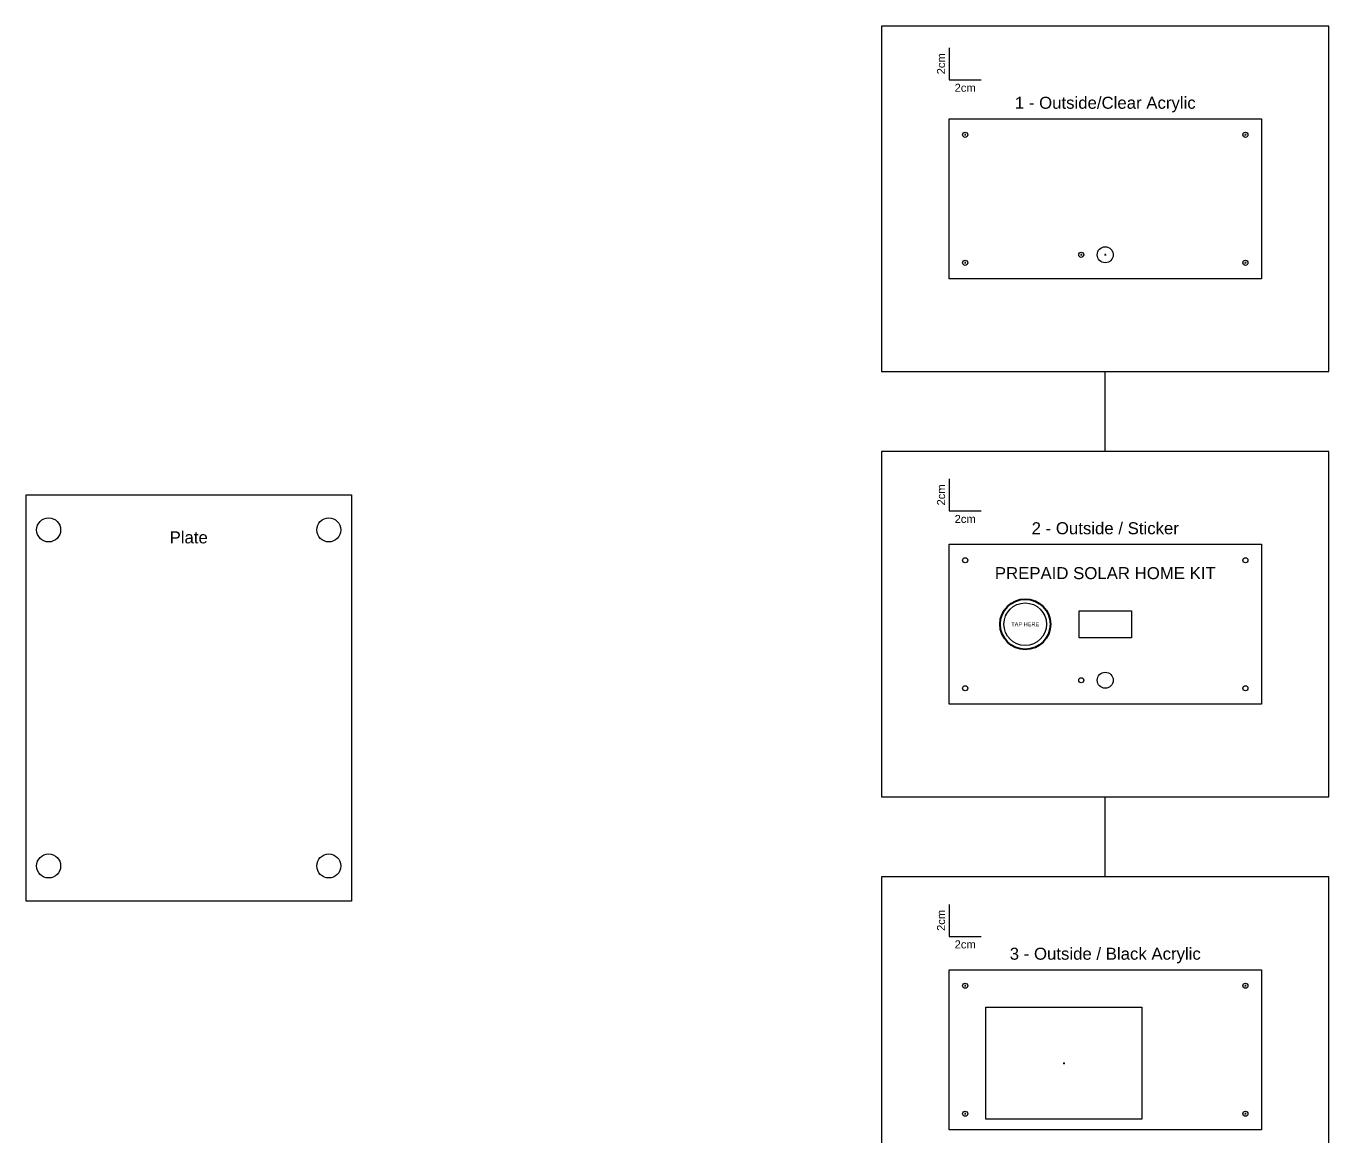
# Model space of a CAD drawing. Header units: inches. Extents: x -18 to 268, y -139 to 102.
# Drawn here: x -10.2 to 71.2, y 16.1 to 85.6 of the extents above; entities that cross this region are included whole.
import ezdxf
from ezdxf.enums import TextEntityAlignment as Align

# ---------------------------------------------------------------- set-up
doc = ezdxf.new("R2010")
doc.units = ezdxf.units.IN
doc.header["$MEASUREMENT"] = 0
for name, color, linetype in [('Annotation', 253, 'Continuous'), ('centerline', 4, 'Continuous'), ('hole', 9, 'Continuous'), ('part', 2, 'Continuous')]:
    doc.layers.add(name, color=color, linetype=linetype)
doc.styles.get("Standard").update_dxf_attribs({"font": 'arial.ttf'})

# ---------------------------------------------------------------- blocks, each defined once
blk = doc.blocks.new('BOX_PLATE')
blk.add_lwpolyline([(-10.16, 12.7), (10.16, 12.7), (10.16, -12.7), (-10.16, -12.7)], close=True)
for centre in [(-8.75, 10.5), (8.75, 10.5), (-8.75, -10.5), (8.75, -10.5)]:
    blk.add_circle(centre, 0.75)
blk.add_text('Plate', height=0.75).set_placement((0, 10.035), align=Align.MIDDLE_CENTER)
blk = doc.blocks.new('layer3')
at = {"layer": 'centerline'}
for p, q in [((0.95, -1), (1.05, -1)), ((1, -0.95), (1, -1.05)), ((18.45, -1), (18.55, -1)), ((18.5, -0.95), (18.5, -1.05)), ((7.11357, -5.85), (7.21357, -5.85)), ((7.16357, -5.8), (7.16357, -5.9)), ((1, -8.95), (1, -9.05)), ((18.5, -8.95), (18.5, -9.05)), ((0.95, -9), (1.05, -9)), ((18.45, -9), (18.55, -9))]:
    blk.add_line(p, q, dxfattribs=at)
at = {"layer": 'part'}
for points in [[(0, 0), (19.5, 0), (19.5, -10), (0, -10)], [(2.28476, -2.35), (12.04238, -2.35), (12.04238, -9.35), (2.28476, -9.35)]]:
    blk.add_lwpolyline(points, close=True, dxfattribs=at)
for centre in [(1, -1), (18.5, -1), (1, -9), (18.5, -9)]:
    blk.add_circle(centre, 0.16, dxfattribs=at)
blk.add_text('3 - Outside / Black Acrylic', height=0.75).set_placement((9.75, 1), align=Align.MIDDLE_CENTER)
blk = doc.blocks.new('layer2')
at = {"layer": 'hole'}
blk.add_lwpolyline([(8.1195, -4.159), (11.3805, -4.159), (11.3805, -5.841), (8.1195, -5.841)], close=True, dxfattribs=at)
for centre, radius in [((1, -1), 0.16), ((18.5, -1), 0.16), ((9.75, -8.5), 0.5), ((1, -9), 0.16), ((8.25, -8.5), 0.16), ((18.5, -9), 0.16)]:
    blk.add_circle(centre, radius, dxfattribs=at)
at = {"layer": 'part'}
blk.add_lwpolyline([(0, 0), (19.5, 0), (19.5, -10), (0, -10)], close=True, dxfattribs=at)
blk.add_text('2 - Outside / Sticker', height=0.75).set_placement((9.75, 1), align=Align.MIDDLE_CENTER)
blk = doc.blocks.new('layer1')
at = {"layer": 'centerline'}
for p, q in [((0.95, -1), (1.05, -1)), ((1, -0.95), (1, -1.05)), ((18.45, -1), (18.55, -1)), ((18.5, -0.95), (18.5, -1.05)), ((1, -8.95), (1, -9.05)), ((8.2, -8.5), (8.3, -8.5)), ((8.25, -8.45), (8.25, -8.55)), ((9.7, -8.5), (9.8, -8.5)), ((9.75, -8.45), (9.75, -8.55)), ((18.5, -8.95), (18.5, -9.05)), ((0.95, -9), (1.05, -9)), ((18.45, -9), (18.55, -9))]:
    blk.add_line(p, q, dxfattribs=at)
at = {"layer": 'part'}
blk.add_lwpolyline([(0, 0), (19.5, 0), (19.5, -10), (0, -10)], close=True, dxfattribs=at)
for centre, radius in [((1, -1), 0.16), ((18.5, -1), 0.16), ((9.75, -8.5), 0.5), ((1, -9), 0.16), ((8.25, -8.5), 0.16), ((18.5, -9), 0.16)]:
    blk.add_circle(centre, radius, dxfattribs=at)
at = {"layer": 'Annotation'}
blk.add_text('1 - Outside/Clear Acrylic', height=0.75, dxfattribs=at).set_placement((9.75, 1), align=Align.MIDDLE_CENTER)

msp = doc.modelspace()

# ---------------------------------------------------------------- linework, layer by layer
at = {"lineweight": 30}
msp.add_circle((52.25, 48.17), 1.332, dxfattribs=at)
at = {"layer": 'Annotation'}
for p, q in [((47.5, 84.198), (47.5, 82.198)), ((47.5, 82.198), (49.5, 82.198)), ((47.5, 57.252), (47.5, 55.252)), ((47.5, 55.252), (49.5, 55.252)), ((47.5, 30.662), (47.5, 28.662)), ((47.5, 28.662), (49.5, 28.662))]:
    msp.add_line(p, q, dxfattribs=at)
at = {"layer": 'Defpoints'}
for p, q in [((57.25, 58.965), (57.25, 63.965)), ((57.25, 32.375), (57.25, 37.375))]:
    msp.add_line(p, q, dxfattribs=at)
for points in [[(71.22, 63.965), (71.22, 85.555), (43.28, 85.555), (43.28, 63.965)], [(71.22, 37.375), (71.22, 58.965), (43.28, 58.965), (43.28, 37.375)], [(71.22, 10.785), (71.22, 32.375), (43.28, 32.375), (43.28, 10.785)]]:
    msp.add_lwpolyline(points, close=True, dxfattribs=at)
at = {"layer": 'part', "lineweight": 40}
msp.add_circle((52.25, 48.17), 1.57, dxfattribs=at)

# ---------------------------------------------------------------- block references
for name, p in [('layer1', (47.5, 79.76)), ('BOX_PLATE', (0, 43.564)), ('layer2', (47.5, 53.17)), ('layer3', (47.5, 26.58))]:
    msp.add_blockref(name, p)

# ---------------------------------------------------------------- texts
for s, height, p in [('PREPAID SOLAR HOME KIT', 0.75, (57.25, 51.365)), ('TAP HERE', 0.25, (52.25, 48.17))]:
    msp.add_text(s, height=height).set_placement(p, align=Align.MIDDLE_CENTER)
at = {"layer": 'Annotation', "char_height": 0.5, "attachment_point": 8, "rotation": 90}
for insert in [(47.25, 83.198), (47.25, 56.252), (47.25, 29.662)]:
    msp.add_mtext_dynamic_manual_height_columns('2cm', width=1.66758, gutter_width=48.065, heights=[0], dxfattribs=dict(at, insert=insert))
at = {"layer": 'Annotation', "char_height": 0.5, "attachment_point": 2}
for insert in [(48.5, 81.948), (48.5, 55.002), (48.5, 28.412)]:
    msp.add_mtext_dynamic_manual_height_columns('2cm', width=1.66758, gutter_width=48.065, heights=[0], dxfattribs=dict(at, insert=insert))

doc.saveas('drawing.dxf')
